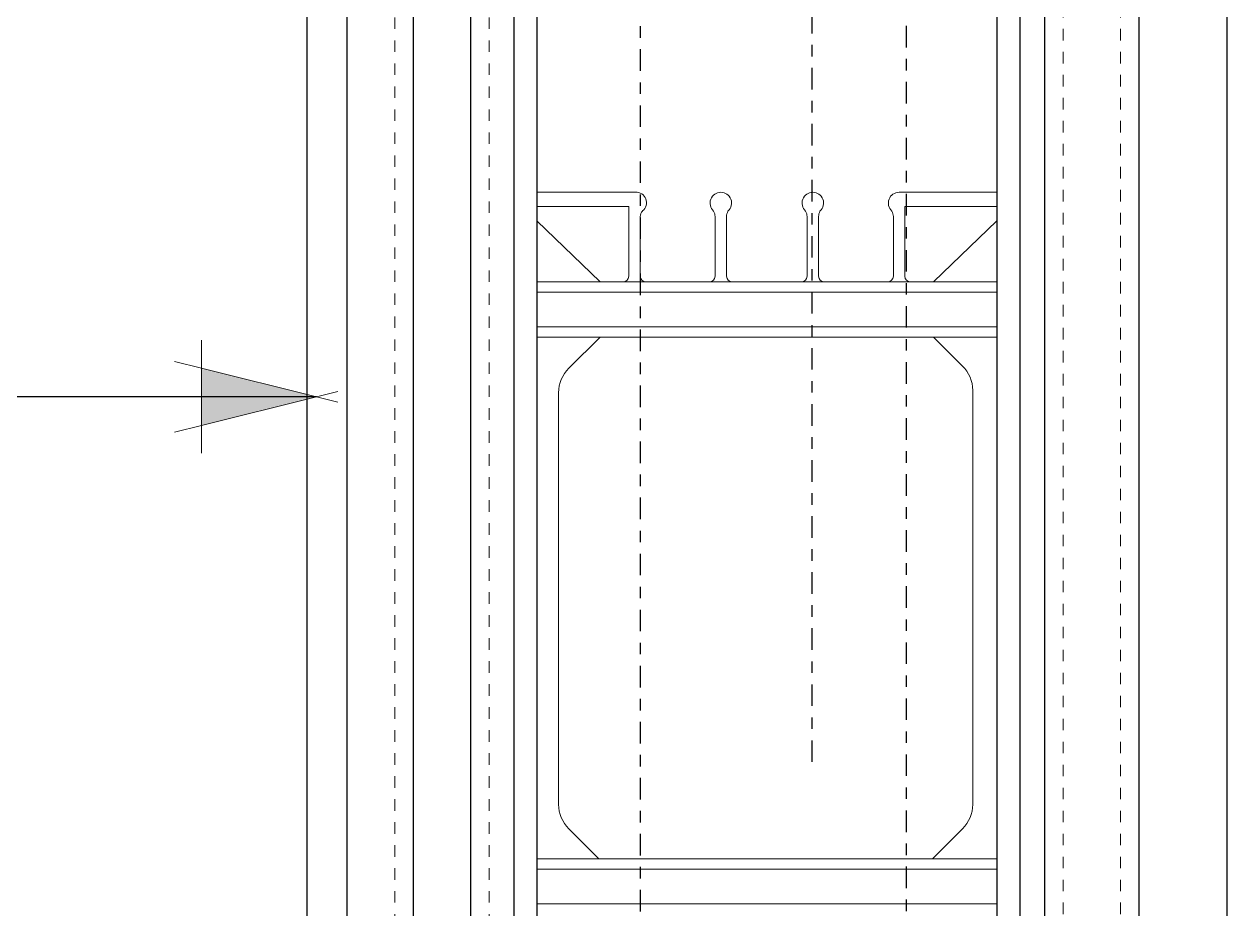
# Model space of a CAD drawing. Header units: inches. Extents: x -66.2 to 5.8, y 249.7 to 328.9.
# Drawn here: x -45.2 to -34.75, y 276.44 to 284.13 of the extents above; entities that cross this region are included whole.
import ezdxf

# ---------------------------------------------------------------- set-up
doc = ezdxf.new("R2010")
doc.units = ezdxf.units.IN
doc.header["$MEASUREMENT"] = 0
doc.linetypes.add('CENTER', pattern=[2, 1.25, -0.25, 0.25, -0.25])
doc.linetypes.add('DASHED2', pattern=[0.375, 0.25, -0.125])
for name, color, linetype, lineweight in [('A2 Hatch', 8, 'Continuous', 9), ('DETAILS', 7, 'Continuous', 13), ('DIM', 3, 'Continuous', 13), ('REBAR', 2, 'CENTER', 30)]:
    doc.layers.add(name, color=color, linetype=linetype, lineweight=lineweight)
doc.styles.add('ARCTEXT', font='arctext.shx', dxfattribs={"width": 0.85})
doc.dimstyles.new('ARCTEXT1-4', dxfattribs={"dimtxt": 4, "dimasz": 2, "dimexe": 2, "dimexo": 2, "dimgap": 2, "dimtad": 1, "dimdec": 4, "dimzin": 3, "dimdsep": 46, "dimlunit": 4, "dimtxsty": 'ARCTEXT', "dimblk": 'ARCHTICK', "dimcen": 2, "dimaunit": 1, "dimadec": 0, "dimazin": 0, "dimtfac": 1, "dimtdec": 4, "dimtmove": 2, "dimatfit": 3, "dimldrblk": 'arrow', "dimfxl": 0, "dimtolj": 1, "dimtzin": 0, "dimarcsym": 0})

# ---------------------------------------------------------------- blocks, each defined once
blk = doc.blocks.new('_ArchTick')
at = {"color": 0, "linetype": 'ByBlock', "const_width": 0.15}
blk.add_lwpolyline([(-0.5, -0.5), (0.5, 0.5)], dxfattribs=at)
blk = doc.blocks.new('arrow')
at = {"layer": 'DIM'}
blk.add_hatch(color=253, dxfattribs=at).paths.add_polyline_path([(-2, 0.5), (-2, -0.5), (0, 0)])
at = {"layer": 'DIM', "lineweight": 9}
for points in [[(-2, 0.983), (-2, 0.5), (-2.469, 0.617)], [(0.374, 0.094), (0, 0)], [(0.374, -0.094), (0, 0)], [(-2, -0.983), (-2, -0.5), (-2.469, -0.617)]]:
    blk.add_lwpolyline(points, dxfattribs=at)
at = {"layer": 'DIM', "lineweight": 15}
blk.add_lwpolyline([(0, 0), (-2, -0.5), (-2, 0.5), (0, 0)], dxfattribs=at)

msp = doc.modelspace()

# ---------------------------------------------------------------- linework, layer by layer
at = {"color": 1}
for p, q in [((-42.396, 285.39), (-42.396, 272.89)), ((-41.821, 285.39), (-41.821, 272.89)), ((-41.321, 285.39), (-41.321, 272.89)), ((-40.746, 285.39), (-40.746, 272.89)), ((-36.746, 285.39), (-36.746, 272.89)), ((-40.946, 285.14), (-40.946, 272.89)), ((-36.546, 285.14), (-36.546, 272.89)), ((-42.746, 284.89), (-42.746, 272.89)), ((-36.331, 284.89), (-36.331, 272.89)), ((-35.511, 284.89), (-35.511, 272.89)), ((-34.746, 284.89), (-34.746, 272.89))]:
    msp.add_line(p, q, dxfattribs=at)
at = {"layer": 'A2 Hatch', "linetype": 'DASHED2', "ltscale": 0.15}
for p, q in [((-41.981, 285.39), (-41.981, 272.89)), ((-41.161, 285.39), (-41.161, 272.89)), ((-36.171, 284.89), (-36.171, 272.89)), ((-35.671, 284.89), (-35.671, 272.89))]:
    msp.add_line(p, q, dxfattribs=at)
at = {"layer": 'DETAILS', "color": 6, "lineweight": 20}
for p, q in [((-39.878, 282.67), (-40.746, 282.67)), ((-37.596, 282.67), (-36.746, 282.67)), ((-39.946, 282.545), (-40.746, 282.545)), ((-39.946, 281.94), (-39.946, 282.545)), ((-39.846, 281.94), (-39.846, 282.458)), ((-39.196, 281.94), (-39.196, 282.458)), ((-39.096, 281.94), (-39.096, 282.458)), ((-38.396, 281.94), (-38.396, 282.458)), ((-38.296, 281.94), (-38.296, 282.458)), ((-37.646, 281.94), (-37.646, 282.458)), ((-37.546, 281.94), (-37.546, 282.545)), ((-37.546, 282.545), (-36.746, 282.545)), ((-40.196, 281.89), (-40.746, 282.421)), ((-37.296, 281.89), (-36.746, 282.421)), ((-40.746, 281.89), (-40.196, 281.89)), ((-39.996, 281.89), (-40.746, 281.89)), ((-40.746, 281.89), (-36.746, 281.89)), ((-39.996, 281.89), (-39.796, 281.89)), ((-39.246, 281.89), (-39.796, 281.89)), ((-39.246, 281.89), (-39.046, 281.89)), ((-38.446, 281.89), (-39.046, 281.89)), ((-38.446, 281.89), (-38.246, 281.89)), ((-37.696, 281.89), (-38.246, 281.89)), ((-37.696, 281.89), (-37.496, 281.89)), ((-37.496, 281.89), (-37.296, 281.89)), ((-36.746, 281.8), (-40.746, 281.8)), ((-36.746, 281.5), (-40.746, 281.5)), ((-36.746, 281.41), (-40.746, 281.41)), ((-40.196, 281.41), (-40.468, 281.138)), ((-37.296, 281.41), (-37.044, 281.158)), ((-40.556, 277.345), (-40.556, 280.926)), ((-36.956, 277.345), (-36.956, 280.946)), ((-40.206, 276.87), (-40.468, 277.132)), ((-37.306, 276.87), (-37.044, 277.132)), ((-36.746, 276.87), (-40.746, 276.87)), ((-40.556, 276.87), (-40.206, 276.87)), ((-39.946, 276.87), (-39.846, 276.87)), ((-36.746, 276.78), (-40.746, 276.78)), ((-36.746, 276.48), (-40.746, 276.48))]:
    msp.add_line(p, q, dxfattribs=at)
for centre, radius, start, end in [((-39.883, 282.579), 0.0912, 307.4863, 93.4766), ((-39.146, 282.576), 0.0936, 311.7279, 228.2721), ((-38.346, 282.576), 0.0936, 311.7279, 228.2721), ((-37.596, 282.576), 0.0936, 90, 228.272), ((-39.784, 282.462), 0.0619, 134.9903, 183.9263), ((-39.296, 282.458), 0.1, 0, 28.6972), ((-38.996, 282.458), 0.1, 151.3028, 180), ((-38.496, 282.458), 0.1, 0, 28.6972), ((-38.196, 282.458), 0.1, 151.3028, 180), ((-37.758, 282.455), 0.112, 1.5997, 27.0975), ((-39.996, 281.94), 0.05, 270, 0), ((-39.796, 281.94), 0.05, 180, 270), ((-39.246, 281.94), 0.05, 270, 0), ((-39.046, 281.94), 0.05, 180, 270), ((-38.446, 281.94), 0.05, 270, 0), ((-38.246, 281.94), 0.05, 180, 270), ((-37.696, 281.94), 0.05, 270, 0), ((-37.496, 281.94), 0.05, 180, 270), ((-40.256, 280.926), 0.3, 135, 180), ((-37.256, 280.946), 0.3, 0, 45), ((-40.256, 277.345), 0.3, 180, 225), ((-37.256, 277.345), 0.3, 315, 0)]:
    msp.add_arc(centre, radius, start, end, dxfattribs=at)
at = {"layer": 'REBAR', "ltscale": 0.15}
for p, q in [((-39.847, 325.838), (-39.847, 270.583)), ((-37.531, 271.742), (-37.531, 325.695)), ((-38.351, 277.714), (-38.351, 298.89))]:
    msp.add_line(p, q, dxfattribs=at)

# ---------------------------------------------------------------- leaders
at = {"layer": 'DIM'}
msp.add_leader([(-42.662, 280.89), (-48.041, 280.891), (-51.964, 280.891)], dimstyle='ARCTEXT1-4', override={"dimasz": 0.5, "dimtad": 0}, dxfattribs=at)

doc.saveas('drawing.dxf')
